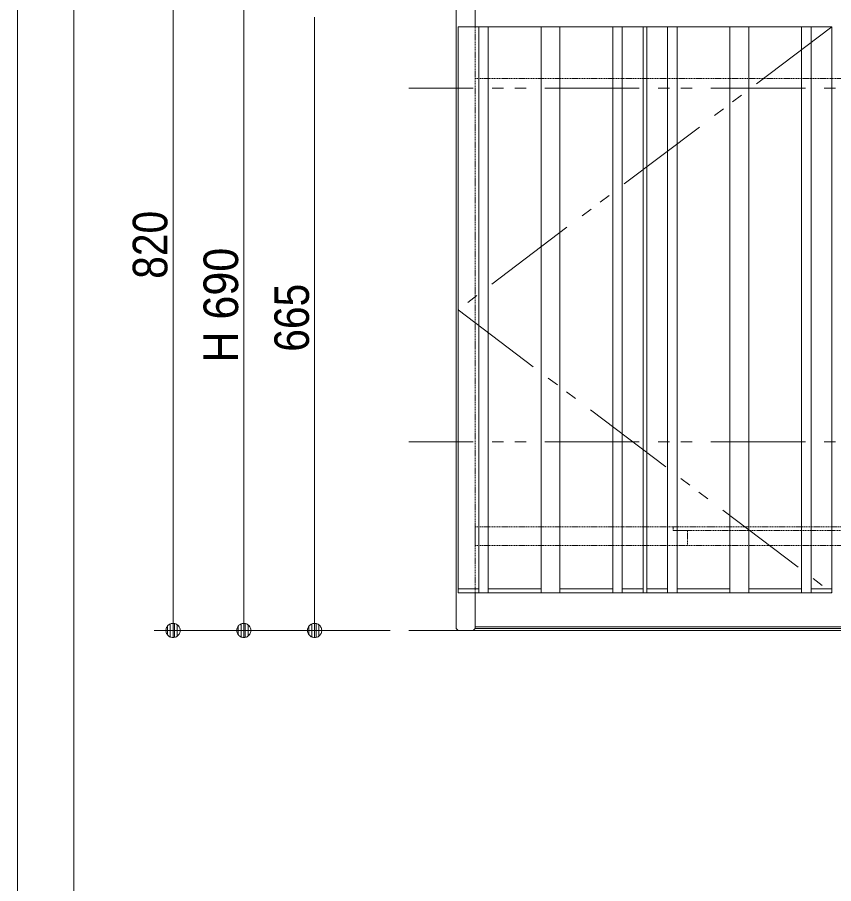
# Model space of a CAD drawing. Units: millimetres, scale not verified. Extents: x -6062 to 6062, y -3045 to 3045.
# Drawn here: x -5788 to -4922, y -2238 to -1320 of the extents above; entities that cross this region are included whole.
import ezdxf
from ezdxf.enums import TextEntityAlignment as Align

# ---------------------------------------------------------------- set-up
doc = ezdxf.new("R2010")
doc.units = ezdxf.units.MM
doc.header["$LTSCALE"] = 20
doc.linetypes.add('DASHED1', pattern=[1.8, 1.2, -0.6])
doc.linetypes.add('DOUBLE_CHAIN1', pattern=[8.8, 5, -1, 0.6, -0.6, 0.6, -1])
for name, color, linetype, lineweight in [('0-0_1図面枠', 7, 'Continuous', 9), ('0-1_5ボウル・キャビネット', 7, 'Continuous', 9), ('0-2_2寸法-1', 7, 'Continuous', 9), ('0-3_0', 7, 'Continuous', 9), ('0-4_2寸法-2', 7, 'Continuous', 9)]:
    doc.layers.add(name, color=color, linetype=linetype, lineweight=lineweight)
doc.styles.add('ＭＳ Ｐゴシック', font='')
doc.styles.get('ＭＳ Ｐゴシック').set_extended_font_data('MS PGothic')

# ---------------------------------------------------------------- blocks, each defined once
blk = doc.blocks.new('グループ-2')
at = {"layer": '0-0_1図面枠'}
blk.add_lwpolyline([(-80000, 55400), (80000, 55400), (80000, -55400), (-80000, -55400)], close=True, dxfattribs=at)
blk = doc.blocks.new('図面枠')
at = {"layer": '0-0_1図面枠'}
blk.add_blockref('グループ-2', (0, 0), dxfattribs=at)
blk = doc.blocks.new('グループ-4')
at = {"layer": '0-0_1図面枠'}
blk.add_line((-78800, 43000), (-78800, -48600), dxfattribs=at)
blk = doc.blocks.new('_Dot')
at = {"layer": '0-3_0'}
for p, q in [((-10, 0), (-20, 0)), ((9.78, 2), (-9.78, 2)), ((7.99, 6), (-7.99, 6)), ((9.16, -3.98), (-9.16, -3.98)), ((6, -7.98), (-6, -7.98))]:
    blk.add_line(p, q, dxfattribs=at)
for points in [[(10, 0), (9.92, 1.25), (9.69, 2.49), (9.3, 3.68), (8.76, 4.82), (8.09, 5.88), (7.29, 6.85), (6.37, 7.71), (5.36, 8.44), (4.26, 9.05), (3.09, 9.51), (1.87, 9.82), (0.63, 9.98), (-0.63, 9.98), (-1.87, 9.82), (-3.09, 9.51), (-4.26, 9.05), (-5.36, 8.44), (-6.37, 7.71), (-7.29, 6.85), (-8.09, 5.88), (-8.76, 4.82), (-9.3, 3.68), (-9.69, 2.49), (-9.92, 1.25), (-10, 0), (0, 0)], [(-10, 0), (-9.92, -1.25), (-9.69, -2.49), (-9.3, -3.68), (-8.76, -4.82), (-8.09, -5.88), (-7.29, -6.85), (-6.37, -7.71), (-5.36, -8.44), (-4.26, -9.05), (-3.09, -9.51), (-1.87, -9.82), (-0.63, -9.98), (0.63, -9.98), (1.87, -9.82), (3.09, -9.51), (4.26, -9.05), (5.36, -8.44), (6.37, -7.71), (7.29, -6.85), (8.09, -5.88), (8.76, -4.82), (9.3, -3.68), (9.69, -2.49), (9.92, -1.25), (10, 0), (0, 0)]]:
    blk.add_lwpolyline(points, close=True, dxfattribs=at)
blk = doc.blocks.new('グループ-42')
at = {"layer": '0-1_5ボウル・キャビネット', "linetype": 'DASHED1'}
for p, q in [((-70300, -26600), (-70300, -38600)), ((-70300, -27700), (-47100, -27700)), ((-65800, -37600), (-51600, -37600))]:
    blk.add_line(p, q, dxfattribs=at)
for points in [[(-70300, -37600), (-65800, -37600), (-65800, -37280), (-66100, -37280), (-66100, -37200), (-70300, -37200)], [(-66100, -37200), (-51300, -37200), (-51300, -37280), (-66100, -37280)]]:
    blk.add_lwpolyline(points, close=True, dxfattribs=at)
blk = doc.blocks.new('グループ-43')
at = {"layer": '0-1_5ボウル・キャビネット'}
blk.add_line((-70300, -39360), (-47100, -39360), dxfattribs=at)
blk.add_lwpolyline([(-70300, -26600), (-70300, -26100), (-70700, -26100), (-70700, -39360), (-70660, -39400), (-70340, -39400), (-70300, -39360), (-70300, -38600)], dxfattribs=at)
blk.add_lwpolyline([(-70660, -26600), (-62740, -26600), (-62740, -38600), (-70660, -38600)], close=True, dxfattribs=at)
blk = doc.blocks.new('グループ-44')
at = {"layer": '0-1_5ボウル・キャビネット'}
for p, q in [((-70220, -26600), (-70220, -38600)), ((-70020, -26600), (-70020, -38600)), ((-68900, -26600), (-68900, -38600)), ((-68500, -26600), (-68500, -38600)), ((-67380, -26600), (-67380, -38600)), ((-67180, -26600), (-67180, -38600)), ((-66740, -26600), (-66740, -38600)), ((-66660, -26600), (-66660, -38600)), ((-66220, -26600), (-66220, -38600)), ((-66020, -26600), (-66020, -38600)), ((-64900, -26600), (-64900, -38600)), ((-64500, -26600), (-64500, -38600)), ((-63380, -26600), (-63380, -38600)), ((-63180, -26600), (-63180, -38600)), ((-70660, -38520), (-70220, -38520)), ((-70020, -38520), (-68900, -38520)), ((-68500, -38520), (-67380, -38520)), ((-67180, -38520), (-66740, -38520)), ((-66660, -38520), (-66220, -38520)), ((-66020, -38520), (-64900, -38520)), ((-64500, -38520), (-63380, -38520)), ((-63180, -38520), (-62740, -38520))]:
    blk.add_line(p, q, dxfattribs=at)
blk = doc.blocks.new('グループ-45')
at = {"layer": '0-1_5ボウル・キャビネット'}
blk.add_line((-70300, -39320), (-47100, -39320), dxfattribs=at)
for name in ['グループ-43', 'グループ-44', 'グループ-42']:
    blk.add_blockref(name, (0, 0), dxfattribs=at)

msp = doc.modelspace()

# ---------------------------------------------------------------- linework, layer by layer
at = {"layer": '0-1_5ボウル・キャビネット', "linetype": 'DOUBLE_CHAIN1'}
for p, q in [((-4072.5, -1395), (-5372.5, -1395)), ((-4072.5, -1770), (-5372.5, -1770))]:
    msp.add_line(p, q, dxfattribs=at)
at = {"layer": '0-1_5ボウル・キャビネット'}
msp.add_line((-5372.5, -1970), (-4072.5, -1970), dxfattribs=at)
at = {"layer": '0-1_5ボウル・キャビネット', "linetype": 'DOUBLE_CHAIN1'}
msp.add_lwpolyline([(-4924.5, -1330), (-5320.5, -1630), (-4924.5, -1930)], dxfattribs=at)
at = {"layer": '0-2_2寸法-1'}
for p, q in [((-5622.5, -1954.99), (-5622.5, -1165.01)), ((-5547.5, -1954.99), (-5547.5, -1295.01)), ((-5472.5, -1954.99), (-5472.5, -1320.01)), ((-5567.5, -1970), (-5642.5, -1970)), ((-5492.5, -1970), (-5567.5, -1970)), ((-5392.5, -1970), (-5492.5, -1970))]:
    msp.add_line(p, q, dxfattribs=at)
at = {"layer": '0-4_2寸法-2'}
msp.add_line((-5472.5, -1320.01), (-5472.5, -1335.01), dxfattribs=at)

# ---------------------------------------------------------------- block references
at = {"layer": '0-0_1図面枠', "xscale": 0.05, "yscale": 0.05}
for name in ['図面枠', 'グループ-4']:
    msp.add_blockref(name, (-1787.5, 0), dxfattribs=at)
at = {"layer": '0-1_5ボウル・キャビネット', "xscale": 0.05, "yscale": 0.05}
msp.add_blockref('グループ-45', (-1787.5, 0), dxfattribs=at)
at = {"layer": '0-2_2寸法-1', "xscale": 0.7503418, "yscale": 0.7503418, "rotation": 270}
for p in [(-5622.5, -1970), (-5547.5, -1970), (-5472.5, -1970)]:
    msp.add_blockref('_Dot', p, dxfattribs=at)

# ---------------------------------------------------------------- texts
at = {"layer": '0-2_2寸法-1', "style": 'ＭＳ Ｐゴシック'}
for s, height, width, p in [('820', 36.66, 0.9, (-5617.54, -1597.18)), ('H 690', 36.69, 0.95, (-5542.54, -1685.99)), ('665', 36.66, 0.9, (-5467.44, -1674.49))]:
    msp.add_text(s, height=height, rotation=90, dxfattribs=dict(at, width=width)).set_placement(p, align=Align.BOTTOM_LEFT)

doc.saveas('drawing.dxf')
